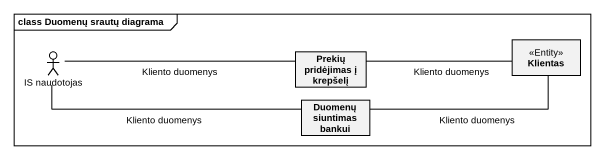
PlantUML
@startuml
mainframe class Duomenų srautų diagrama
allowmixing
hide circle
hide empty members
actor "IS naudotojas" as IS_naudotojas
class "Prekių pridėjimas į krepšelį" as Prekių_pridėjimas_į_krepšelį
class Klientas <<Entity>>
class "Duomenų siuntimas bankui" as Duomenų_siuntimas_bankui
IS_naudotojas -right- Prekių_pridėjimas_į_krepšelį : Kliento duomenys
IS_naudotojas -right- Duomenų_siuntimas_bankui : Kliento duomenys
Prekių_pridėjimas_į_krepšelį -right- Klientas : Kliento duomenys
Duomenų_siuntimas_bankui -right- Klientas : Kliento duomenys
@enduml
